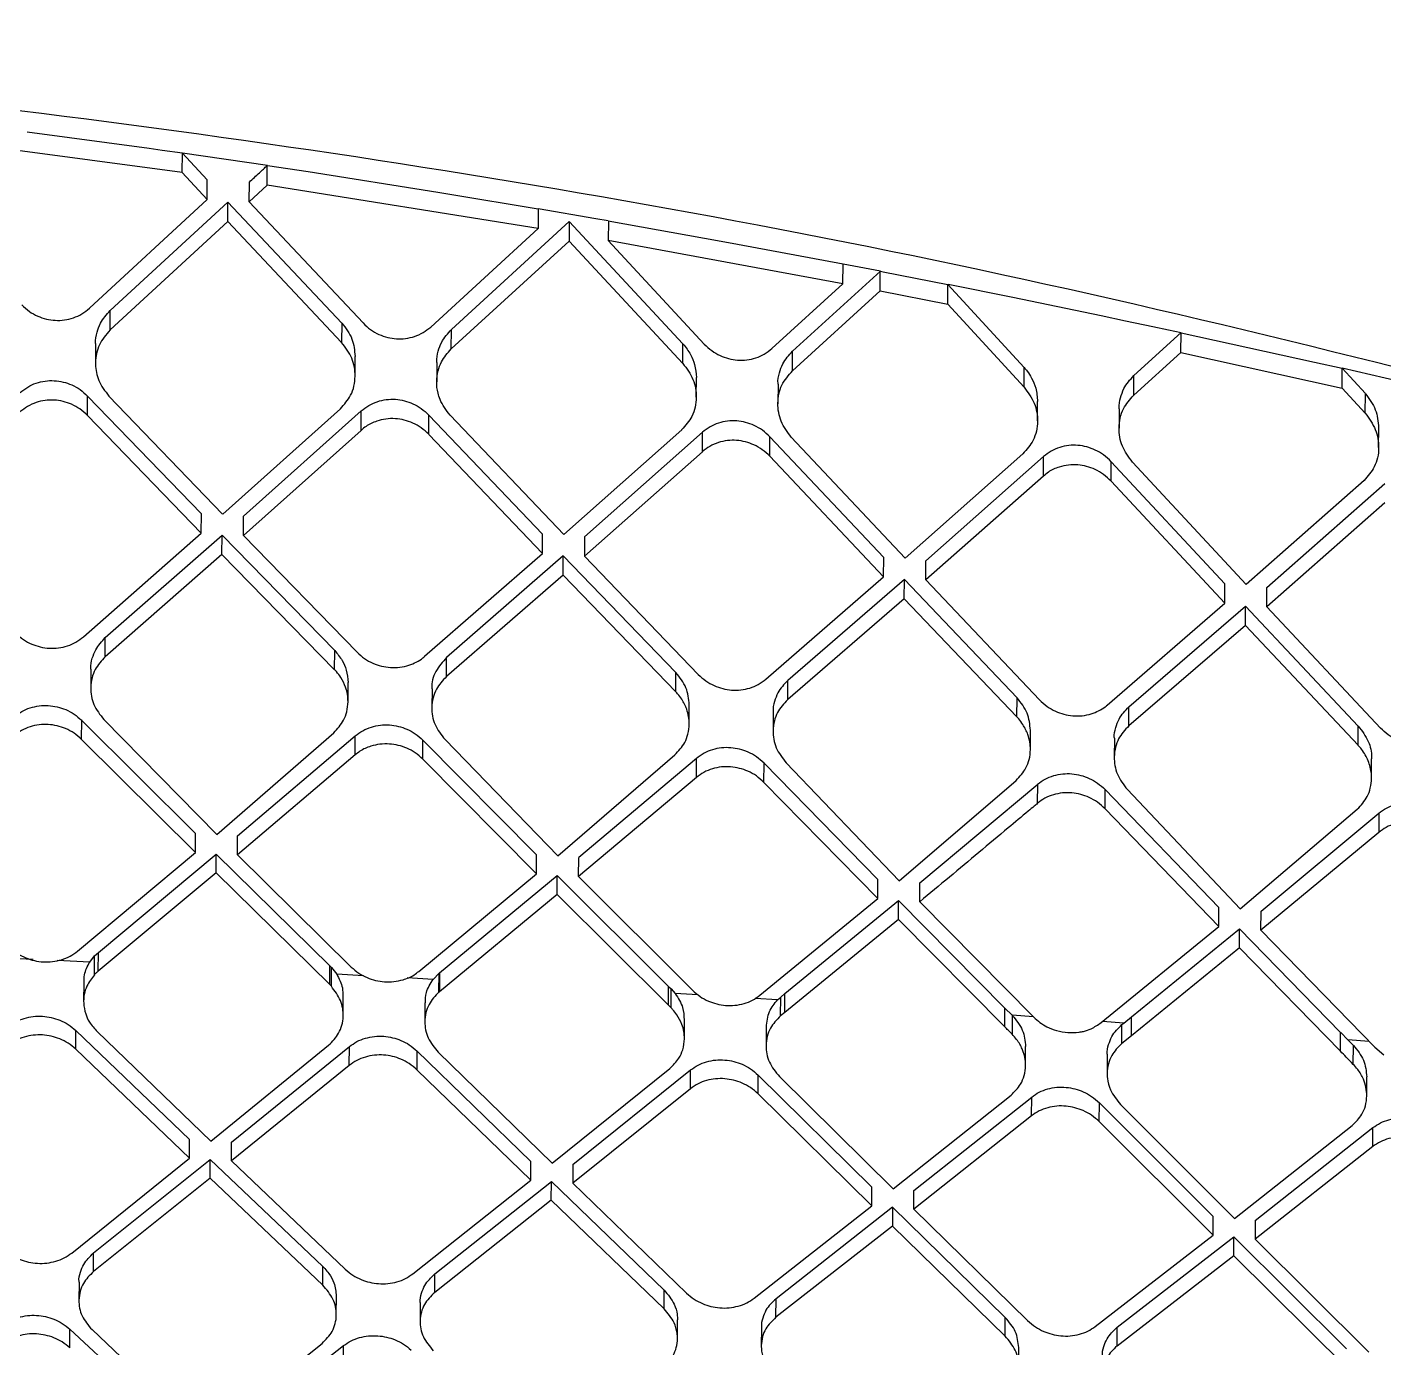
# Model space of a CAD drawing. Extents: x 943 to 1030, y 781 to 934.
# Drawn here: x 1010.622 to 1012.041, y 879.459 to 880.84 of the extents above; entities that cross this region are included whole.
import ezdxf

# ---------------------------------------------------------------- set-up
doc = ezdxf.new("R2010")
doc.units = 0
doc.header["$MEASUREMENT"] = 0
doc.layers.add('1', color=4, linetype='Continuous')

# ---------------------------------------------------------------- blocks, each defined once
blk = doc.blocks.new('AIRA')
at = {"layer": '1', "color": 3, "linetype": 'Continuous', "lineweight": 25}
for p, q in [((67.6067, 77.5216), (67.3676, 77.5535)), ((67.4445, 77.5644), (67.5721, 77.5471)), ((67.5721, 77.5471), (67.5857, 77.5452)), ((67.5857, 77.5452), (67.6068, 77.5422)), ((67.6066, 77.5423), (67.6329, 77.5141)), ((67.6067, 77.5216), (67.6068, 77.5421)), ((67.6068, 77.5424), (67.6957, 77.5294)), ((67.6955, 77.5086), (67.6956, 77.5291)), ((67.6958, 77.5292), (67.7382, 77.5227)), ((67.6328, 77.4935), (67.6067, 77.5216)), ((67.6328, 77.4935), (67.6329, 77.5141)), ((67.6768, 77.4912), (67.6769, 77.5117)), ((67.7382, 77.5227), (67.8741, 77.5013)), ((67.6955, 77.5086), (67.6768, 77.4912)), ((67.9788, 77.4632), (67.6955, 77.5086)), ((67.8741, 77.5013), (67.8867, 77.4992)), ((67.8867, 77.4992), (67.979, 77.4838)), ((67.5096, 77.3798), (67.6328, 77.4935)), ((67.5313, 77.3774), (67.6545, 77.4909)), ((67.6545, 77.4909), (67.7735, 77.3643)), ((67.6545, 77.4704), (67.6545, 77.4909)), ((67.6768, 77.4912), (67.7958, 77.3644)), ((67.9789, 77.4838), (67.9788, 77.4632)), ((67.9791, 77.4841), (68.0391, 77.4737)), ((67.6545, 77.4704), (67.5312, 77.3571)), ((67.7734, 77.344), (67.6544, 77.4704)), ((67.8882, 77.3577), (68.0114, 77.4705)), ((68.0114, 77.4705), (68.0113, 77.45)), ((68.0114, 77.4705), (68.1304, 77.3425)), ((68.0391, 77.4737), (68.0522, 77.4714)), ((68.0523, 77.4712), (68.1702, 77.45)), ((68.0524, 77.471), (68.0523, 77.4505)), ((67.8665, 77.3602), (67.9788, 77.4632)), ((67.8881, 77.3373), (68.0113, 77.45)), ((68.0113, 77.45), (68.1303, 77.3221)), ((68.2977, 77.4055), (68.0523, 77.4505)), ((68.0523, 77.4505), (68.1527, 77.3424)), ((68.1702, 77.45), (68.1874, 77.4469)), ((68.1874, 77.4469), (68.2979, 77.4261)), ((68.2977, 77.4055), (68.2978, 77.426)), ((68.298, 77.4263), (68.3371, 77.4188)), ((68.2451, 77.3349), (68.3371, 77.4187)), ((68.3367, 77.3979), (68.3368, 77.4185)), ((68.3371, 77.4185), (68.3397, 77.418)), ((68.3397, 77.418), (68.4075, 77.4047)), ((68.2234, 77.3377), (68.2977, 77.4055)), ((68.245, 77.3145), (68.3367, 77.3979)), ((68.3367, 77.3979), (68.4074, 77.384)), ((68.4074, 77.4047), (68.4872, 77.3179)), ((68.4074, 77.384), (68.4075, 77.4046)), ((68.4076, 77.4049), (68.4755, 77.3913)), ((68.4074, 77.384), (68.4871, 77.2974)), ((68.4755, 77.3913), (68.5677, 77.3722)), ((67.5312, 77.3571), (67.5313, 77.3774)), ((68.5677, 77.3722), (68.5934, 77.3668)), ((68.5934, 77.3668), (68.6219, 77.3608)), ((67.7735, 77.3644), (67.7734, 77.344)), ((67.8881, 77.3373), (67.8882, 77.3577)), ((68.6019, 77.3094), (68.6515, 77.3544)), ((68.6219, 77.3608), (68.6381, 77.3573)), ((68.6381, 77.3573), (68.6515, 77.3545)), ((68.6512, 77.3336), (68.6513, 77.3542)), ((68.6515, 77.3542), (68.7909, 77.3236)), ((67.516, 77.3429), (67.5159, 77.3226)), ((68.1303, 77.3221), (68.1304, 77.3425)), ((67.7874, 77.3091), (67.7875, 77.3294)), ((68.245, 77.3145), (68.2451, 77.3349)), ((68.6018, 77.2889), (68.6512, 77.3336)), ((68.6512, 77.3336), (68.8199, 77.2964)), ((67.8729, 77.3232), (67.8728, 77.3028)), ((68.4871, 77.2974), (68.4872, 77.3179)), ((68.7909, 77.3236), (68.8198, 77.3171)), ((68.8198, 77.3173), (68.8441, 77.2906)), ((68.8199, 77.3174), (68.9262, 77.293)), ((68.8199, 77.2964), (68.82, 77.317)), ((68.1443, 77.287), (68.1444, 77.3074)), ((68.2298, 77.3004), (68.2297, 77.28)), ((68.6018, 77.2889), (68.6019, 77.3094)), ((68.8199, 77.2964), (68.844, 77.27)), ((67.5076, 77.2678), (67.5077, 77.288)), ((67.5077, 77.288), (67.6267, 77.1648)), ((67.53, 77.288), (67.6489, 77.1646)), ((68.5012, 77.262), (68.5013, 77.2824)), ((68.844, 77.27), (68.8441, 77.2905)), ((67.6266, 77.1447), (67.5076, 77.2678)), ((67.649, 77.1646), (67.7722, 77.2748)), ((67.7939, 77.2724), (67.6707, 77.1624)), ((67.7938, 77.2521), (67.7939, 77.2724)), ((67.8645, 77.248), (67.8646, 77.2682)), ((67.8646, 77.2682), (67.9835, 77.1436)), ((68.0058, 77.1431), (67.8868, 77.268)), ((68.5866, 77.2748), (68.5865, 77.2543)), ((68.858, 77.2342), (68.8581, 77.2548)), ((67.6706, 77.1423), (67.7938, 77.2521)), ((67.9834, 77.1234), (67.8645, 77.2479)), ((68.1291, 77.2527), (68.0058, 77.1431)), ((68.1507, 77.2501), (68.0275, 77.1408)), ((68.1507, 77.2298), (68.1507, 77.25)), ((68.2213, 77.225), (68.2214, 77.2453)), ((68.3404, 77.1191), (68.2214, 77.2453)), ((68.3627, 77.1185), (68.2437, 77.245)), ((68.1507, 77.2298), (68.0274, 77.1206)), ((68.3403, 77.0989), (68.2213, 77.225)), ((68.4859, 77.2276), (68.3627, 77.1185)), ((68.5076, 77.2248), (68.3844, 77.1159)), ((68.5075, 77.2044), (68.5076, 77.2247)), ((68.5782, 77.199), (68.5783, 77.2194)), ((68.6972, 77.0916), (68.5783, 77.2194)), ((68.7195, 77.0909), (68.6006, 77.2189)), ((68.5075, 77.2044), (68.3843, 77.0957)), ((68.6971, 77.0713), (68.5782, 77.199)), ((68.8428, 77.1997), (68.7195, 77.0909)), ((68.7412, 77.088), (68.8644, 77.1966)), ((68.8644, 77.1762), (68.7411, 77.0677)), ((67.6266, 77.1447), (67.6267, 77.1649)), ((67.6706, 77.1423), (67.6706, 77.1624)), ((67.5034, 77.0363), (67.6266, 77.1447)), ((67.5262, 77.0355), (67.6483, 77.1426)), ((67.6482, 77.1225), (67.6483, 77.1426)), ((67.6483, 77.1426), (67.7661, 77.0219)), ((67.7895, 77.0202), (67.6706, 77.1423)), ((67.9834, 77.1234), (67.9835, 77.1436)), ((68.0275, 77.1408), (68.0274, 77.1206)), ((67.6482, 77.1225), (67.5261, 77.0155)), ((67.766, 77.0019), (67.6482, 77.1225)), ((67.8602, 77.0159), (67.9834, 77.1234)), ((68.0051, 77.1211), (67.8831, 77.0148)), ((68.123, 76.9989), (68.0051, 77.1211)), ((68.0051, 77.1009), (68.0051, 77.121)), ((68.0274, 77.1206), (68.1464, 76.997)), ((68.3403, 77.0989), (68.3404, 77.1191)), ((68.3843, 77.0957), (68.3844, 77.1159)), ((68.0051, 77.1009), (67.883, 76.9948)), ((68.1229, 76.9789), (68.0051, 77.1009)), ((68.2171, 76.992), (68.3403, 77.0989)), ((68.362, 77.0963), (68.24, 76.9906)), ((68.3619, 77.0761), (68.362, 77.0963)), ((68.4798, 76.9726), (68.362, 77.0963)), ((68.3843, 77.0957), (68.5033, 76.9704)), ((68.6971, 77.0713), (68.6972, 77.0916)), ((68.7411, 77.0677), (68.7412, 77.088)), ((68.3619, 77.0761), (68.2399, 76.9706)), ((68.4797, 76.9525), (68.3619, 77.0761)), ((68.5739, 76.9648), (68.6972, 77.0713)), ((68.5968, 76.9632), (68.7189, 77.0685)), ((68.7188, 77.0685), (68.8367, 76.943)), ((68.7188, 77.0482), (68.7189, 77.0684)), ((68.7411, 77.0677), (68.8601, 76.9407)), ((68.7188, 77.0482), (68.5967, 76.9431)), ((68.8366, 76.9229), (68.7188, 77.0482)), ((67.5261, 77.0155), (67.5262, 77.0355)), ((67.766, 77.0019), (67.7661, 77.0219)), ((67.883, 76.9948), (67.8831, 77.0148)), ((67.511, 77.0025), (67.5109, 76.9825)), ((68.1229, 76.9789), (68.123, 76.9989)), ((67.7801, 76.9685), (67.7802, 76.9885)), ((68.2399, 76.9706), (68.24, 76.9906)), ((67.8679, 76.9818), (67.8678, 76.9619)), ((68.4797, 76.9525), (68.4798, 76.9726)), ((68.1369, 76.9452), (68.137, 76.9652)), ((68.2247, 76.9577), (68.2246, 76.9377)), ((68.5967, 76.9431), (68.5968, 76.9632)), ((67.5014, 76.949), (67.6205, 76.8306)), ((67.5014, 76.9291), (67.5015, 76.949)), ((67.5246, 76.9497), (67.6427, 76.8297)), ((68.8366, 76.9229), (68.8367, 76.943)), ((67.6204, 76.8108), (67.5014, 76.9291)), ((67.6427, 76.8297), (67.7651, 76.936)), ((67.6644, 76.8281), (67.7876, 76.9327)), ((67.7876, 76.9128), (67.7876, 76.9326)), ((67.8582, 76.9084), (67.8583, 76.9283)), ((67.8583, 76.9283), (67.9773, 76.8084)), ((67.8815, 76.9288), (67.9996, 76.8073)), ((68.4938, 76.9185), (68.4939, 76.9386)), ((68.5816, 76.9303), (68.5815, 76.9102)), ((67.7876, 76.9128), (67.6644, 76.8083)), ((67.9996, 76.8073), (68.122, 76.9128)), ((67.9772, 76.7886), (67.8582, 76.9084)), ((68.1445, 76.9091), (68.0213, 76.8054)), ((68.1444, 76.8892), (68.1445, 76.9091)), ((68.2151, 76.8841), (68.2152, 76.9041)), ((68.3342, 76.7826), (68.2152, 76.9041)), ((68.2383, 76.9044), (68.3565, 76.7813)), ((68.8506, 76.8886), (68.8507, 76.9087)), ((68.1444, 76.8892), (68.0212, 76.7856)), ((68.3565, 76.7813), (68.4789, 76.8861)), ((68.3341, 76.7628), (68.2151, 76.8841)), ((68.3782, 76.7792), (68.5014, 76.8822)), ((68.5013, 76.8622), (68.5014, 76.8822)), ((68.5719, 76.8564), (68.572, 76.8764)), ((68.572, 76.8765), (68.691, 76.7533)), ((68.5952, 76.8766), (68.7133, 76.7518)), ((68.6909, 76.7334), (68.5719, 76.8564)), ((68.7133, 76.7518), (68.8357, 76.856)), ((68.735, 76.7494), (68.8582, 76.8519)), ((68.8582, 76.8519), (68.8581, 76.8318)), ((67.6204, 76.8108), (67.6205, 76.8306)), ((67.6644, 76.8083), (67.6644, 76.8281)), ((68.8581, 76.8318), (68.7349, 76.7295)), ((67.4972, 76.7077), (67.6204, 76.8108)), ((67.5189, 76.7063), (67.6421, 76.8092)), ((67.642, 76.7895), (67.6421, 76.8092)), ((67.6421, 76.8092), (67.7611, 76.6922)), ((67.6644, 76.8083), (67.7834, 76.691)), ((67.9772, 76.7886), (67.9773, 76.8084)), ((68.0212, 76.7856), (68.0213, 76.8054)), ((67.642, 76.7895), (67.5188, 76.6867)), ((67.761, 76.6726), (67.642, 76.7895)), ((67.8541, 76.6865), (67.9772, 76.7886)), ((67.8758, 76.6849), (67.9989, 76.7868)), ((67.9989, 76.7868), (68.1154, 76.6707)), ((67.9989, 76.767), (67.9989, 76.7867)), ((68.0212, 76.7856), (68.1402, 76.6667)), ((68.3341, 76.7628), (68.3342, 76.7826)), ((68.3781, 76.7593), (68.3782, 76.7792)), ((67.9989, 76.767), (67.8757, 76.6652)), ((68.1153, 76.6511), (67.9988, 76.767)), ((68.2109, 76.6615), (68.3341, 76.7628)), ((68.237, 76.6632), (68.3558, 76.7607)), ((68.3557, 76.7408), (68.3558, 76.7607)), ((68.3558, 76.7607), (68.4672, 76.6481)), ((68.3781, 76.7593), (68.4971, 76.6388)), ((68.6909, 76.7334), (68.691, 76.7533)), ((68.7349, 76.7295), (68.735, 76.7494)), ((68.3557, 76.7408), (68.2369, 76.6435)), ((68.4671, 76.6284), (68.3557, 76.7408)), ((68.5677, 76.6329), (68.6909, 76.7334)), ((68.5995, 76.6389), (68.7126, 76.731)), ((68.7125, 76.7111), (68.7126, 76.731)), ((68.7126, 76.731), (68.8182, 76.6227)), ((68.7349, 76.7295), (68.8539, 76.6073)), ((67.4506, 76.6989), (67.4132, 76.7006)), ((67.5099, 76.6962), (67.515, 76.7027)), ((67.5149, 76.6831), (67.515, 76.7027)), ((67.515, 76.7027), (67.5189, 76.7063)), ((67.5188, 76.6867), (67.5189, 76.7064)), ((68.7125, 76.7111), (68.5994, 76.6191)), ((68.8182, 76.6029), (68.7125, 76.7111)), ((67.5099, 76.6962), (67.4759, 76.6978)), ((67.761, 76.6726), (67.7611, 76.6922)), ((67.7611, 76.6922), (67.7627, 76.6906)), ((67.7626, 76.6709), (67.7627, 76.6905)), ((67.7627, 76.6905), (67.7682, 76.6835)), ((67.5036, 76.6748), (67.5035, 76.6552)), ((67.7626, 76.6709), (67.761, 76.6726)), ((67.7961, 76.682), (67.7682, 76.6835)), ((67.8691, 76.6781), (67.8418, 76.6796)), ((67.8691, 76.6781), (67.8753, 76.6845)), ((67.8752, 76.6649), (67.8753, 76.6845)), ((67.8758, 76.6849), (67.8757, 76.6652)), ((67.775, 76.6405), (67.7751, 76.6602)), ((67.8752, 76.6649), (67.8757, 76.6652)), ((68.1153, 76.6511), (68.1154, 76.6707)), ((68.1154, 76.6708), (68.118, 76.6682)), ((68.1179, 76.6485), (68.1179, 76.6682)), ((68.118, 76.6682), (68.1222, 76.6635)), ((68.146, 76.662), (68.1223, 76.6635)), ((68.2294, 76.6569), (68.206, 76.6583)), ((68.2294, 76.6569), (68.2326, 76.6597)), ((68.2325, 76.64), (68.2326, 76.6597)), ((68.2326, 76.6597), (68.237, 76.6632)), ((68.2369, 76.6436), (68.237, 76.6632)), ((67.8605, 76.6535), (67.8604, 76.6339)), ((68.1179, 76.6485), (68.1153, 76.6511)), ((68.2369, 76.6436), (68.2325, 76.64)), ((68.4671, 76.6284), (68.4672, 76.6481)), ((68.4672, 76.6481), (68.4746, 76.6407)), ((68.1319, 76.6163), (68.132, 76.6359)), ((68.4748, 76.6405), (68.4747, 76.6208)), ((68.4968, 76.6391), (68.4749, 76.6406)), ((68.5915, 76.6324), (68.5691, 76.634)), ((68.5894, 76.6308), (68.5914, 76.6324)), ((68.5894, 76.6111), (68.5894, 76.6308)), ((68.5915, 76.6324), (68.5995, 76.6389)), ((68.5994, 76.6191), (68.5995, 76.6389)), ((67.4952, 76.6051), (67.4953, 76.6246)), ((67.4953, 76.6246), (67.6143, 76.5106)), ((67.5176, 76.6235), (67.6366, 76.5091)), ((68.2174, 76.6283), (68.2173, 76.6087)), ((68.5994, 76.6191), (68.5894, 76.6111)), ((68.8182, 76.6029), (68.8182, 76.6227)), ((68.8183, 76.6227), (68.8258, 76.615)), ((68.8259, 76.615), (68.8316, 76.6091)), ((68.8481, 76.6132), (68.8259, 76.6149)), ((67.6142, 76.4911), (67.4952, 76.6051)), ((67.6366, 76.5091), (67.7598, 76.6092)), ((67.6583, 76.508), (67.7815, 76.6078)), ((67.7814, 76.5882), (67.7815, 76.6078)), ((67.8522, 76.6033), (67.8521, 76.5837)), ((67.8522, 76.6033), (67.9712, 76.4877)), ((67.8744, 76.6019), (67.9935, 76.486)), ((68.4887, 76.5882), (68.4888, 76.6079)), ((68.8315, 76.5893), (68.8316, 76.6091)), ((68.8539, 76.6073), (68.8635, 76.5994)), ((67.7814, 76.5882), (67.6582, 76.4885)), ((68.5742, 76.5995), (68.5741, 76.5798)), ((67.9711, 76.4682), (67.8521, 76.5837)), ((67.9935, 76.486), (68.1166, 76.585)), ((68.0152, 76.4846), (68.1383, 76.5834)), ((68.1383, 76.5638), (68.1383, 76.5834)), ((68.2089, 76.5585), (68.209, 76.5781)), ((68.209, 76.5781), (68.328, 76.461)), ((68.2313, 76.5765), (68.3503, 76.459)), ((68.8456, 76.5564), (68.8457, 76.5762)), ((68.1383, 76.5638), (68.0151, 76.4651)), ((68.3279, 76.4414), (68.2089, 76.5585)), ((68.3503, 76.459), (68.4735, 76.5571)), ((68.372, 76.4574), (68.4952, 76.5551)), ((68.4951, 76.5355), (68.4952, 76.5551)), ((68.5658, 76.5294), (68.5659, 76.5491)), ((68.5659, 76.5491), (68.6849, 76.4303)), ((68.5881, 76.5473), (68.7071, 76.4281)), ((68.4951, 76.5355), (68.3719, 76.4378)), ((68.6848, 76.4107), (68.5658, 76.5294)), ((68.7071, 76.4281), (68.8303, 76.5253)), ((68.7288, 76.4262), (68.852, 76.5231)), ((68.8519, 76.5033), (68.852, 76.5231)), ((67.6142, 76.4911), (67.6143, 76.5106)), ((67.6582, 76.4885), (67.6583, 76.508)), ((68.8519, 76.5033), (68.7288, 76.4066)), ((67.4911, 76.392), (67.6142, 76.4911)), ((67.5139, 76.3921), (67.6359, 76.4899)), ((67.6358, 76.4704), (67.6359, 76.4899)), ((67.6359, 76.4899), (67.7538, 76.3778)), ((67.6582, 76.4885), (67.7772, 76.375)), ((67.9711, 76.4682), (67.9712, 76.4877)), ((68.0152, 76.4846), (68.0151, 76.4651)), ((67.6358, 76.4704), (67.5139, 76.3727)), ((67.7537, 76.3584), (67.6358, 76.4704)), ((67.8479, 76.3704), (67.9711, 76.4682)), ((67.8708, 76.3702), (67.9928, 76.4668)), ((67.9927, 76.4473), (67.9928, 76.4668)), ((67.9928, 76.4668), (68.1107, 76.3532)), ((68.0151, 76.4651), (68.1341, 76.3501)), ((68.3279, 76.4414), (68.328, 76.461)), ((67.9927, 76.4473), (67.8707, 76.3507)), ((68.1106, 76.3338), (67.9927, 76.4473)), ((68.3719, 76.4378), (68.372, 76.4574)), ((68.2048, 76.3447), (68.3279, 76.4414)), ((68.3497, 76.4398), (68.2277, 76.3443)), ((68.4675, 76.3246), (68.3496, 76.4398)), ((68.3496, 76.4397), (68.3496, 76.4202)), ((68.3719, 76.4378), (68.4909, 76.3213)), ((68.6848, 76.4107), (68.6849, 76.4303)), ((68.3496, 76.4202), (68.2276, 76.3248)), ((68.4674, 76.3051), (68.3496, 76.4202)), ((68.7288, 76.4262), (68.7288, 76.4066)), ((68.5616, 76.3151), (68.6848, 76.4107)), ((68.5845, 76.3144), (68.7065, 76.4088)), ((68.7064, 76.3892), (68.7065, 76.4087)), ((68.7065, 76.4088), (68.8243, 76.292)), ((68.7288, 76.4066), (68.8478, 76.2884)), ((67.5139, 76.3727), (67.5139, 76.3921)), ((68.7064, 76.3892), (68.5844, 76.2948)), ((68.8243, 76.2724), (68.7064, 76.3892)), ((67.7537, 76.3584), (67.7538, 76.3778)), ((67.4987, 76.3617), (67.4986, 76.3423)), ((67.8707, 76.3508), (67.8708, 76.3702)), ((67.7678, 76.3274), (67.7679, 76.3468)), ((68.1106, 76.3338), (68.1107, 76.3532)), ((67.8556, 76.34), (67.8555, 76.3205)), ((68.2276, 76.3248), (68.2277, 76.3443)), ((68.1246, 76.3026), (68.1247, 76.322)), ((68.4674, 76.3051), (68.4675, 76.3246)), ((67.4891, 76.2929), (67.4892, 76.3123)), ((67.4892, 76.3123), (67.6082, 76.2018)), ((67.5123, 76.3119), (67.6305, 76.1999)), ((68.2124, 76.3142), (68.2123, 76.2947)), ((68.5844, 76.2949), (68.5845, 76.3144)), ((67.6305, 76.1999), (67.7529, 76.2975)), ((67.6522, 76.1992), (67.7754, 76.2952)), ((67.7753, 76.2758), (67.7754, 76.2952)), ((68.4815, 76.2737), (68.4816, 76.2932))]:
    blk.add_line(p, q, dxfattribs=at)
for points, knots in [([(63.2283, 77.3166), (63.4746, 77.3733), (63.9672, 77.4865), (64.7177, 77.5975), (65.4732, 77.6638), (66.2315, 77.6787), (66.9891, 77.6412), (67.7423, 77.5527), (68.4891, 77.4199), (68.9782, 77.2927), (69.2227, 77.2292)], [0, 0, 0, 0, 0.125001, 0.250001, 0.375003, 0.499997, 0.624991, 0.749994, 0.874996, 1, 1, 1, 1]), ([(67.6769, 77.5117), (67.6804, 77.515), (67.6866, 77.5208), (67.6929, 77.5266), (67.6956, 77.5291)], [0, 0, 0, 0, 0.56, 1, 1, 1, 1]), ([(67.4389, 77.3833), (67.4414, 77.3809), (67.4463, 77.3763), (67.4552, 77.3714), (67.4644, 77.3683), (67.4739, 77.3669), (67.4835, 77.3673), (67.493, 77.3696), (67.502, 77.3736), (67.5071, 77.3777), (67.5096, 77.3798)], [0, 0, 0, 0, 0.134399, 0.262276, 0.384172, 0.500713, 0.62123, 0.744098, 0.87011, 1, 1, 1, 1]), ([(67.5161, 77.3429), (67.5161, 77.3431), (67.5156, 77.347), (67.5173, 77.3543), (67.5214, 77.3663), (67.5275, 77.3732), (67.5313, 77.3774)], [0, 0, 0, 0, 0.012864, 0.310898, 0.574882, 1, 1, 1, 1]), ([(67.5312, 77.3571), (67.527, 77.3521), (67.5185, 77.3422), (67.5149, 77.3238), (67.5169, 77.3111), (67.5213, 77.2991), (67.5259, 77.2933), (67.53, 77.288)], [0, 0, 0, 0, 0.24774, 0.499051, 0.720726, 0.750853, 1, 1, 1, 1]), ([(67.7735, 77.3643), (67.7777, 77.359), (67.7858, 77.3484), (67.7869, 77.3357), (67.7874, 77.3294)], [0, 0, 0, 0, 0.509913, 1, 1, 1, 1]), ([(67.7958, 77.3644), (67.7983, 77.362), (67.8032, 77.3573), (67.8121, 77.3523), (67.8213, 77.3491), (67.8308, 77.3476), (67.8404, 77.3479), (67.8499, 77.3502), (67.8589, 77.3541), (67.8639, 77.3582), (67.8665, 77.3602)], [0, 0, 0, 0, 0.135074, 0.263251, 0.38506, 0.50112, 0.622013, 0.744916, 0.870654, 1, 1, 1, 1]), ([(67.873, 77.3232), (67.873, 77.3233), (67.8725, 77.3273), (67.8742, 77.3345), (67.8782, 77.3465), (67.8844, 77.3534), (67.8882, 77.3577)], [0, 0, 0, 0, 0.01346, 0.3093, 0.572437, 1, 1, 1, 1]), ([(67.7722, 77.2748), (67.7761, 77.2793), (67.7848, 77.2891), (67.7886, 77.3082), (67.7855, 77.328), (67.7774, 77.3387), (67.7734, 77.344)], [0, 0, 0, 0, 0.228243, 0.498829, 0.75032, 1, 1, 1, 1]), ([(68.1304, 77.3425), (68.1333, 77.3389), (68.1385, 77.3322), (68.1434, 77.3201), (68.144, 77.3119), (68.1444, 77.3074)], [0, 0, 0, 0, 0.348669, 0.640535, 1, 1, 1, 1]), ([(68.1527, 77.3424), (68.1552, 77.34), (68.1601, 77.3353), (68.1716, 77.3287), (68.1844, 77.3252), (68.1972, 77.3255), (68.2068, 77.3277), (68.2158, 77.3316), (68.2208, 77.3357), (68.2234, 77.3377)], [0, 0, 0, 0, 0.135896, 0.264503, 0.500847, 0.622163, 0.745226, 0.870902, 1, 1, 1, 1]), ([(67.8868, 77.268), (67.8828, 77.2733), (67.8773, 77.2805), (67.8735, 77.2928), (67.8723, 77.3029), (67.8738, 77.314), (67.8781, 77.326), (67.8843, 77.333), (67.8881, 77.3373)], [0, 0, 0, 0, 0.249709, 0.338248, 0.500844, 0.648085, 0.780407, 1, 1, 1, 1]), ([(68.2299, 77.3004), (68.2299, 77.3007), (68.2291, 77.3046), (68.2311, 77.3119), (68.2351, 77.3239), (68.2412, 77.3307), (68.2451, 77.3349)], [0, 0, 0, 0, 0.021179, 0.31332, 0.573918, 1, 1, 1, 1]), ([(68.1303, 77.3221), (68.1343, 77.3167), (68.1423, 77.306), (68.1455, 77.2861), (68.1417, 77.267), (68.133, 77.2572), (68.129, 77.2527)], [0, 0, 0, 0, 0.250814, 0.501482, 0.771245, 1, 1, 1, 1]), ([(68.2437, 77.245), (68.2397, 77.2503), (68.2317, 77.2611), (68.2286, 77.2806), (68.2322, 77.2998), (68.2408, 77.3097), (68.245, 77.3145)], [0, 0, 0, 0, 0.25054, 0.501397, 0.758395, 1, 1, 1, 1]), ([(68.4872, 77.3179), (68.4883, 77.3166), (68.4913, 77.3131), (68.4957, 77.306), (68.5003, 77.2955), (68.5009, 77.2871), (68.5012, 77.2824)], [0, 0, 0, 0, 0.126115, 0.336527, 0.631085, 1, 1, 1, 1]), ([(67.437, 77.2916), (67.4396, 77.2936), (67.4446, 77.2977), (67.4537, 77.3017), (67.4631, 77.304), (67.4759, 77.3045), (67.4887, 77.3013), (67.5002, 77.2949), (67.5052, 77.2904), (67.5077, 77.288)], [0, 0, 0, 0, 0.130831, 0.257309, 0.380119, 0.500065, 0.736784, 0.864968, 1, 1, 1, 1]), ([(68.4871, 77.2974), (68.4912, 77.2919), (68.4992, 77.2811), (68.5024, 77.2611), (68.4985, 77.2419), (68.4899, 77.2321), (68.4859, 77.2276)], [0, 0, 0, 0, 0.251112, 0.501807, 0.77085, 1, 1, 1, 1]), ([(68.5867, 77.2748), (68.5867, 77.2749), (68.5862, 77.2788), (68.5879, 77.286), (68.5918, 77.2981), (68.598, 77.3051), (68.6019, 77.3094)], [0, 0, 0, 0, 0.010629, 0.304184, 0.566996, 1, 1, 1, 1]), ([(67.5076, 77.2678), (67.5051, 77.2701), (67.5001, 77.2747), (67.4886, 77.281), (67.4758, 77.2842), (67.463, 77.2837), (67.4536, 77.2814), (67.4445, 77.2774), (67.4395, 77.2734), (67.4369, 77.2714)], [0, 0, 0, 0, 0.1353, 0.263641, 0.500328, 0.620204, 0.743015, 0.869388, 1, 1, 1, 1]), ([(67.7939, 77.2724), (67.7964, 77.2744), (67.8015, 77.2784), (67.8105, 77.2824), (67.82, 77.2846), (67.8328, 77.285), (67.8456, 77.2817), (67.8571, 77.2752), (67.862, 77.2706), (67.8646, 77.2682)], [0, 0, 0, 0, 0.130044, 0.256075, 0.378808, 0.499194, 0.735423, 0.864058, 1, 1, 1, 1]), ([(68.6006, 77.2189), (68.5965, 77.2244), (68.5885, 77.2352), (68.5854, 77.2552), (68.5892, 77.2745), (68.5979, 77.2844), (68.6018, 77.2889)], [0, 0, 0, 0, 0.251064, 0.501723, 0.772405, 1, 1, 1, 1]), ([(68.8441, 77.2905), (68.8481, 77.2851), (68.8563, 77.2742), (68.8575, 77.2613), (68.858, 77.2548)], [0, 0, 0, 0, 0.497547, 1, 1, 1, 1]), ([(68.844, 77.27), (68.848, 77.2645), (68.856, 77.2535), (68.8592, 77.2334), (68.8554, 77.2141), (68.8467, 77.2043), (68.8428, 77.1997)], [0, 0, 0, 0, 0.251436, 0.502156, 0.770307, 1, 1, 1, 1]), ([(67.8645, 77.248), (67.8619, 77.2503), (67.857, 77.255), (67.8455, 77.2614), (67.8326, 77.2647), (67.8196, 77.2643), (67.8091, 77.2617), (67.8002, 77.2578), (67.7954, 77.2536), (67.7938, 77.2521)], [0, 0, 0, 0, 0.13594, 0.264607, 0.500972, 0.624956, 0.749834, 0.912945, 1, 1, 1, 1]), ([(68.2214, 77.2453), (68.2189, 77.2477), (68.2139, 77.2524), (68.2025, 77.2589), (68.1897, 77.2624), (68.1769, 77.2621), (68.1674, 77.2599), (68.1583, 77.2561), (68.1533, 77.2521), (68.1507, 77.2501)], [0, 0, 0, 0, 0.136515, 0.265326, 0.50067, 0.621531, 0.744478, 0.870386, 1, 1, 1, 1]), ([(68.2213, 77.225), (68.2188, 77.2274), (68.2138, 77.2321), (68.2024, 77.2386), (68.1896, 77.242), (68.1768, 77.2417), (68.1673, 77.2396), (68.1582, 77.2357), (68.1532, 77.2318), (68.1506, 77.2298)], [0, 0, 0, 0, 0.136582, 0.265486, 0.501095, 0.621611, 0.744519, 0.8704, 1, 1, 1, 1]), ([(68.5783, 77.2194), (68.5757, 77.2219), (68.5708, 77.2266), (68.5593, 77.2332), (68.5466, 77.2368), (68.5338, 77.2366), (68.5242, 77.2346), (68.5152, 77.2307), (68.5101, 77.2268), (68.5076, 77.2248)], [0, 0, 0, 0, 0.137125, 0.266204, 0.501063, 0.622195, 0.745144, 0.870816, 1, 1, 1, 1]), ([(68.5782, 77.199), (68.5756, 77.2015), (68.5707, 77.2062), (68.5592, 77.2129), (68.5463, 77.2164), (68.5334, 77.2162), (68.5228, 77.2138), (68.5139, 77.21), (68.5091, 77.2058), (68.5075, 77.2044)], [0, 0, 0, 0, 0.137174, 0.266375, 0.501701, 0.625829, 0.750393, 0.91406, 1, 1, 1, 1]), ([(67.4327, 77.0399), (67.4352, 77.0377), (67.4401, 77.0332), (67.4516, 77.0271), (67.4645, 77.024), (67.4773, 77.0244), (67.4868, 77.0266), (67.4958, 77.0305), (67.5008, 77.0343), (67.5034, 77.0363)], [0, 0, 0, 0, 0.13418, 0.262129, 0.499858, 0.621345, 0.744794, 0.87082, 1, 1, 1, 1]), ([(67.5111, 77.0025), (67.511, 77.0027), (67.5106, 77.0066), (67.5123, 77.0135), (67.5164, 77.0249), (67.5225, 77.0314), (67.5262, 77.0355)], [0, 0, 0, 0, 0.021996, 0.313343, 0.573597, 1, 1, 1, 1]), ([(67.5261, 77.0155), (67.5222, 77.0113), (67.5161, 77.0046), (67.5119, 76.9932), (67.5102, 76.9807), (67.5128, 76.9649), (67.5207, 76.9548), (67.5246, 76.9497)], [0, 0, 0, 0, 0.227453, 0.358198, 0.500151, 0.75082, 1, 1, 1, 1]), ([(67.7661, 77.0219), (67.7689, 77.0185), (67.7742, 77.0122), (67.7791, 77.0007), (67.7798, 76.9928), (67.7801, 76.9884)], [0, 0, 0, 0, 0.342995, 0.634312, 1, 1, 1, 1]), ([(67.7895, 77.0202), (67.7921, 77.0179), (67.797, 77.0134), (67.8085, 77.0071), (67.8214, 77.0038), (67.8343, 77.0042), (67.8463, 77.0068), (67.8547, 77.0115), (67.8596, 77.0151), (67.8602, 77.0158), (67.8602, 77.0158)], [0, 0, 0, 0, 0.134989, 0.263304, 0.500403, 0.625479, 0.750316, 0.96755, 0.996269, 1, 1, 1, 1]), ([(67.8831, 77.0148), (67.8791, 77.0101), (67.8709, 77.0008), (67.8668, 76.9882), (67.8679, 76.9821), (67.868, 76.9819)], [0, 0, 0, 0, 0.490437, 0.982631, 1, 1, 1, 1]), ([(67.7651, 76.936), (67.7689, 76.9402), (67.775, 76.9467), (67.7791, 76.9582), (67.7807, 76.9699), (67.7786, 76.9824), (67.7735, 76.9928), (67.7691, 76.9986), (67.7668, 77.0013), (67.7661, 77.0019), (67.766, 77.0019)], [0, 0, 0, 0, 0.221226, 0.353117, 0.499071, 0.712076, 0.866719, 0.962729, 0.996175, 1, 1, 1, 1]), ([(68.137, 76.9652), (68.1364, 76.9713), (68.1352, 76.9836), (68.1271, 76.9938), (68.123, 76.9989)], [0, 0, 0, 0, 0.497992, 1, 1, 1, 1]), ([(67.883, 76.9948), (67.8791, 76.9905), (67.8729, 76.9839), (67.8687, 76.9724), (67.867, 76.9599), (67.8697, 76.9441), (67.8775, 76.9339), (67.8815, 76.9288)], [0, 0, 0, 0, 0.228711, 0.359055, 0.499941, 0.75058, 1, 1, 1, 1]), ([(68.1464, 76.997), (68.1489, 76.9946), (68.1539, 76.9901), (68.1654, 76.9837), (68.1782, 76.9803), (68.191, 76.9805), (68.2005, 76.9825), (68.2095, 76.9862), (68.2146, 76.9901), (68.2171, 76.992)], [0, 0, 0, 0, 0.135632, 0.26416, 0.500376, 0.622833, 0.746478, 0.871985, 1, 1, 1, 1]), ([(68.24, 76.9906), (68.2361, 76.9865), (68.2299, 76.98), (68.226, 76.9685), (68.2241, 76.9616), (68.2248, 76.9579), (68.2248, 76.9577)], [0, 0, 0, 0, 0.436286, 0.696125, 0.983549, 1, 1, 1, 1]), ([(68.122, 76.9128), (68.1258, 76.9169), (68.1319, 76.9235), (68.136, 76.9349), (68.1376, 76.9467), (68.1354, 76.9593), (68.1302, 76.9698), (68.126, 76.9755), (68.1237, 76.978), (68.1231, 76.9787), (68.1229, 76.9789), (68.1229, 76.9789)], [0, 0, 0, 0, 0.22259, 0.354061, 0.498885, 0.713947, 0.869322, 0.964721, 0.989876, 0.998872, 1, 1, 1, 1]), ([(68.2399, 76.9706), (68.2359, 76.9664), (68.2297, 76.9597), (68.2256, 76.9482), (68.2239, 76.9357), (68.2265, 76.9198), (68.2344, 76.9096), (68.2383, 76.9044)], [0, 0, 0, 0, 0.22964, 0.359658, 0.499713, 0.750338, 1, 1, 1, 1]), ([(68.4938, 76.9386), (68.4932, 76.9447), (68.492, 76.957), (68.4839, 76.9674), (68.4798, 76.9726)], [0, 0, 0, 0, 0.49818, 1, 1, 1, 1]), ([(68.5033, 76.9704), (68.5058, 76.9681), (68.5108, 76.9634), (68.5222, 76.9569), (68.5351, 76.9534), (68.548, 76.9535), (68.56, 76.9559), (68.5684, 76.9605), (68.5733, 76.9641), (68.5739, 76.9647), (68.5739, 76.9648)], [0, 0, 0, 0, 0.136398, 0.26527, 0.500907, 0.626342, 0.750791, 0.967945, 0.996392, 1, 1, 1, 1]), ([(67.4308, 76.9526), (67.4333, 76.9546), (67.4384, 76.9585), (67.4474, 76.9622), (67.4569, 76.9644), (67.4696, 76.9648), (67.4824, 76.9617), (67.4939, 76.9557), (67.4989, 76.9512), (67.5015, 76.949)], [0, 0, 0, 0, 0.1298489, 0.2560766, 0.3792125, 0.4998576, 0.7365734, 0.8648974, 1, 1, 1, 1]), ([(68.5816, 76.9303), (68.5816, 76.9305), (68.5811, 76.9342), (68.5828, 76.9411), (68.5867, 76.9526), (68.5929, 76.9591), (68.5968, 76.9632)], [0, 0, 0, 0, 0.015484, 0.302063, 0.561759, 1, 1, 1, 1]), ([(67.5014, 76.9291), (67.4988, 76.9314), (67.4939, 76.9358), (67.4823, 76.9419), (67.4695, 76.945), (67.4568, 76.9445), (67.4473, 76.9424), (67.4383, 76.9386), (67.4332, 76.9347), (67.4307, 76.9328)], [0, 0, 0, 0, 0.135138, 0.263464, 0.500065, 0.620628, 0.743834, 0.870116, 1, 1, 1, 1]), ([(67.7876, 76.9327), (67.7902, 76.9346), (67.7952, 76.9384), (67.8043, 76.9421), (67.8138, 76.9442), (67.8265, 76.9445), (67.8393, 76.9413), (67.8508, 76.9351), (67.8558, 76.9306), (67.8583, 76.9283)], [0, 0, 0, 0, 0.129205, 0.255145, 0.378377, 0.499534, 0.735468, 0.864112, 1, 1, 1, 1]), ([(68.4789, 76.8861), (68.4827, 76.8902), (68.4888, 76.8968), (68.4929, 76.9083), (68.4944, 76.9201), (68.4922, 76.9328), (68.487, 76.9434), (68.4827, 76.9492), (68.4806, 76.9516), (68.48, 76.9523), (68.4798, 76.9524), (68.4798, 76.9525), (68.4798, 76.9525)], [0, 0, 0, 0, 0.223613, 0.354739, 0.49867, 0.715827, 0.871949, 0.966732, 0.991062, 0.997453, 0.999722, 1, 1, 1, 1]), ([(68.5967, 76.9431), (68.5927, 76.9389), (68.5865, 76.9322), (68.5824, 76.9207), (68.5808, 76.9082), (68.5834, 76.8922), (68.5912, 76.8818), (68.5952, 76.8766)], [0, 0, 0, 0, 0.230364, 0.36011, 0.499494, 0.750099, 1, 1, 1, 1]), ([(68.8367, 76.943), (68.8406, 76.9378), (68.8482, 76.9279), (68.8507, 76.9154), (68.8507, 76.9093), (68.8507, 76.9087)], [0, 0, 0, 0, 0.498918, 0.951605, 1, 1, 1, 1]), ([(68.9308, 76.9345), (68.9283, 76.9326), (68.9232, 76.9288), (68.9142, 76.9252), (68.9047, 76.9233), (68.8918, 76.9233), (68.8791, 76.927), (68.8676, 76.9336), (68.8626, 76.9383), (68.8601, 76.9407)], [0, 0, 0, 0, 0.127056, 0.252097, 0.375858, 0.499094, 0.733903, 0.86298, 1, 1, 1, 1]), ([(67.8582, 76.9084), (67.8557, 76.9107), (67.8507, 76.9152), (67.8392, 76.9214), (67.8263, 76.9246), (67.8134, 76.9243), (67.8028, 76.9218), (67.794, 76.9182), (67.7892, 76.9141), (67.7876, 76.9128)], [0, 0, 0, 0, 0.135884, 0.264511, 0.500348, 0.62481, 0.749752, 0.916265, 1, 1, 1, 1]), ([(68.2152, 76.9041), (68.2126, 76.9064), (68.2076, 76.911), (68.1962, 76.9173), (68.1834, 76.9206), (68.1707, 76.9204), (68.1611, 76.9185), (68.1521, 76.9148), (68.1471, 76.9111), (68.1445, 76.9092)], [0, 0, 0, 0, 0.13658, 0.265416, 0.500187, 0.621982, 0.745466, 0.871276, 1, 1, 1, 1]), ([(68.8357, 76.856), (68.8396, 76.8602), (68.8457, 76.8668), (68.8497, 76.8784), (68.8506, 76.885), (68.8506, 76.8885), (68.8506, 76.8887), (68.8506, 76.8891), (68.8506, 76.8906), (68.8502, 76.8966), (68.8477, 76.9067), (68.8422, 76.9163), (68.838, 76.9215), (68.8367, 76.9227), (68.8366, 76.9229)], [0, 0, 0, 0, 0.224289, 0.35509, 0.498279, 0.498812, 0.499817, 0.503244, 0.515759, 0.563433, 0.748856, 0.929382, 0.992656, 1, 1, 1, 1]), ([(68.2151, 76.8841), (68.2125, 76.8865), (68.2076, 76.891), (68.196, 76.8973), (68.1833, 76.9007), (68.1705, 76.9005), (68.161, 76.8985), (68.152, 76.8949), (68.147, 76.8911), (68.1444, 76.8892)], [0, 0, 0, 0, 0.136671, 0.265619, 0.500679, 0.622103, 0.745532, 0.871302, 1, 1, 1, 1]), ([(68.5013, 76.8822), (68.5039, 76.8841), (68.5089, 76.8878), (68.518, 76.8914), (68.5275, 76.8933), (68.5402, 76.8934), (68.553, 76.8899), (68.5645, 76.8835), (68.5695, 76.8788), (68.572, 76.8765)], [0, 0, 0, 0, 0.128095, 0.25352, 0.376904, 0.498937, 0.733436, 0.862666, 1, 1, 1, 1]), ([(68.5719, 76.8564), (68.5694, 76.8588), (68.5644, 76.8634), (68.5529, 76.8699), (68.5401, 76.8734), (68.5272, 76.8733), (68.5177, 76.8714), (68.5087, 76.8678), (68.5037, 76.8641), (68.5013, 76.8622)], [0, 0, 0, 0, 0.13734, 0.266535, 0.500813, 0.625263, 0.74975, 0.874437, 1, 1, 1, 1]), ([(68.5013, 76.8622), (68.5001, 76.8612), (68.4969, 76.8585), (68.4867, 76.85), (68.4674, 76.8338), (68.4296, 76.8021), (68.3987, 76.7765), (68.3781, 76.7593)], [0, 0, 0, 0, 0.027614, 0.078222, 0.248424, 0.497807, 1, 1, 1, 1]), ([(68.8582, 76.8519), (68.8607, 76.8538), (68.8658, 76.8575), (68.8748, 76.861), (68.8843, 76.8628), (68.8971, 76.8628), (68.9098, 76.8592), (68.9213, 76.8526), (68.9263, 76.8479), (68.9289, 76.8455)], [0, 0, 0, 0, 0.127648, 0.252807, 0.376147, 0.498552, 0.732466, 0.861986, 1, 1, 1, 1]), ([(68.9288, 76.8254), (68.9262, 76.8278), (68.9212, 76.8325), (68.9097, 76.8391), (68.897, 76.8427), (68.8843, 76.8428), (68.8747, 76.8409), (68.8657, 76.8374), (68.8606, 76.8337), (68.8581, 76.8318)], [0, 0, 0, 0, 0.138102, 0.267632, 0.501317, 0.623363, 0.746938, 0.872262, 1, 1, 1, 1]), ([(67.4265, 76.7114), (67.429, 76.7093), (67.434, 76.705), (67.4455, 76.6991), (67.4583, 76.696), (67.4711, 76.6964), (67.4806, 76.6985), (67.4896, 76.7021), (67.4946, 76.7058), (67.4972, 76.7077)], [0, 0, 0, 0, 0.133981, 0.261894, 0.499584, 0.621911, 0.745789, 0.871674, 1, 1, 1, 1]), ([(67.5042, 76.6748), (67.5041, 76.6775), (67.5039, 76.685), (67.5076, 76.6919), (67.5099, 76.6962)], [0, 0, 0, 0, 0.360526, 1, 1, 1, 1]), ([(67.5188, 76.6867), (67.518, 76.6861), (67.5167, 76.6849), (67.5154, 76.6836), (67.5149, 76.6831)], [0, 0, 0, 0, 0.559269, 1, 1, 1, 1]), ([(67.7834, 76.691), (67.7859, 76.6888), (67.7909, 76.6844), (67.8024, 76.6784), (67.8153, 76.6752), (67.8281, 76.6755), (67.8388, 76.6778), (67.8476, 76.6813), (67.8524, 76.6852), (67.854, 76.6865)], [0, 0, 0, 0, 0.134833, 0.263052, 0.499691, 0.625005, 0.749677, 0.916927, 1, 1, 1, 1]), ([(67.5149, 76.683), (67.5119, 76.6792), (67.5051, 76.6703), (67.5026, 76.6555), (67.5051, 76.6427), (67.5096, 76.6325), (67.5147, 76.6267), (67.5176, 76.6235)], [0, 0, 0, 0, 0.213768, 0.498781, 0.672677, 0.814281, 1, 1, 1, 1]), ([(67.7682, 76.6835), (67.7707, 76.6788), (67.7748, 76.6713), (67.7746, 76.6632), (67.7745, 76.6602)], [0, 0, 0, 0, 0.625232, 1, 1, 1, 1]), ([(67.8611, 76.6535), (67.8611, 76.6571), (67.8612, 76.666), (67.8662, 76.6737), (67.8691, 76.6781)], [0, 0, 0, 0, 0.417755, 1, 1, 1, 1]), ([(67.7598, 76.6092), (67.7637, 76.6132), (67.772, 76.6218), (67.7761, 76.6387), (67.7735, 76.6563), (67.7662, 76.6661), (67.7626, 76.6709)], [0, 0, 0, 0, 0.233929, 0.500866, 0.751106, 1, 1, 1, 1]), ([(67.8752, 76.6649), (67.8713, 76.6608), (67.8652, 76.6544), (67.8612, 76.6433), (67.8597, 76.6315), (67.8626, 76.6163), (67.8705, 76.6067), (67.8744, 76.6019)], [0, 0, 0, 0, 0.231333, 0.361672, 0.501637, 0.751144, 1, 1, 1, 1]), ([(68.1222, 76.6634), (68.1254, 76.6586), (68.1311, 76.6498), (68.1313, 76.6402), (68.1315, 76.6359)], [0, 0, 0, 0, 0.556819, 1, 1, 1, 1]), ([(68.1402, 76.6667), (68.1428, 76.6645), (68.1478, 76.6601), (68.1593, 76.6539), (68.172, 76.6506), (68.1848, 76.6507), (68.1944, 76.6526), (68.2034, 76.6561), (68.2084, 76.6597), (68.2109, 76.6615)], [0, 0, 0, 0, 0.13568, 0.264212, 0.499852, 0.623427, 0.747643, 0.873004, 1, 1, 1, 1]), ([(68.1166, 76.585), (68.1201, 76.5884), (68.126, 76.5941), (68.1307, 76.6051), (68.1327, 76.6172), (68.1304, 76.6298), (68.125, 76.64), (68.1208, 76.6454), (68.1186, 76.6477), (68.1181, 76.6483), (68.1179, 76.6485), (68.1179, 76.6485), (68.1179, 76.6485), (68.1179, 76.6485)], [0, 0, 0, 0, 0.195523, 0.334549, 0.501065, 0.71827, 0.874025, 0.968, 0.991756, 0.997817, 0.999393, 0.999939, 1, 1, 1, 1]), ([(68.2177, 76.6283), (68.2182, 76.6339), (68.2191, 76.6444), (68.2261, 76.6529), (68.2294, 76.6568)], [0, 0, 0, 0, 0.529813, 1, 1, 1, 1]), ([(67.4246, 76.6284), (67.4272, 76.6303), (67.4322, 76.634), (67.4413, 76.6376), (67.4507, 76.6396), (67.4635, 76.64), (67.4762, 76.637), (67.4878, 76.6311), (67.4927, 76.6268), (67.4953, 76.6247)], [0, 0, 0, 0, 0.129319, 0.255659, 0.379424, 0.501113, 0.737157, 0.865229, 1, 1, 1, 1]), ([(68.2325, 76.64), (68.2285, 76.6359), (68.2222, 76.6295), (68.2181, 76.6184), (68.2166, 76.6065), (68.2194, 76.5912), (68.2273, 76.5814), (68.2313, 76.5765)], [0, 0, 0, 0, 0.232854, 0.362829, 0.501703, 0.751076, 1, 1, 1, 1]), ([(68.4748, 76.6405), (68.4789, 76.6355), (68.487, 76.6255), (68.4882, 76.6137), (68.4888, 76.6079)], [0, 0, 0, 0, 0.503981, 1, 1, 1, 1]), ([(68.4971, 76.6388), (68.5015, 76.635), (68.5085, 76.6288), (68.5177, 76.6258), (68.5211, 76.6247)], [0, 0, 0, 0, 0.6232363, 1, 1, 1, 1]), ([(68.5448, 76.623), (68.5463, 76.6232), (68.5506, 76.6239), (68.5588, 76.6268), (68.5644, 76.6306), (68.5677, 76.6329)], [0, 0, 0, 0, 0.176183, 0.50069, 1, 1, 1, 1]), ([(68.5743, 76.5995), (68.5743, 76.5997), (68.5735, 76.6032), (68.5755, 76.6097), (68.5793, 76.6207), (68.5855, 76.6269), (68.5894, 76.6308)], [0, 0, 0, 0, 0.014393, 0.298442, 0.557504, 1, 1, 1, 1]), ([(67.4952, 76.6051), (67.4927, 76.6073), (67.4877, 76.6115), (67.4761, 76.6174), (67.4634, 76.6204), (67.4507, 76.62), (67.4412, 76.618), (67.4321, 76.6144), (67.4271, 76.6107), (67.4245, 76.6089)], [0, 0, 0, 0, 0.134747, 0.262811, 0.498882, 0.620396, 0.744256, 0.870656, 1, 1, 1, 1]), ([(67.7815, 76.6078), (67.784, 76.6097), (67.7891, 76.6133), (67.7981, 76.6168), (67.8076, 76.6187), (67.8204, 76.619), (67.8331, 76.6158), (67.8446, 76.6099), (67.8496, 76.6055), (67.8522, 76.6033)], [0, 0, 0, 0, 0.128649, 0.254752, 0.378738, 0.501118, 0.735975, 0.864345, 1, 1, 1, 1]), ([(68.4747, 76.6208), (68.4733, 76.6222), (68.4707, 76.6247), (68.4682, 76.6273), (68.4671, 76.6284)], [0, 0, 0, 0, 0.56, 1, 1, 1, 1]), ([(68.4735, 76.5571), (68.4772, 76.5607), (68.4833, 76.5667), (68.4877, 76.5778), (68.4888, 76.5852), (68.4887, 76.5907), (68.4882, 76.5966), (68.4858, 76.6052), (68.4806, 76.6143), (68.4763, 76.619), (68.4747, 76.6208)], [0, 0, 0, 0, 0.213306, 0.347766, 0.500723, 0.531614, 0.583585, 0.750396, 0.906493, 1, 1, 1, 1]), ([(68.5211, 76.6247), (68.5251, 76.6237), (68.5329, 76.6219), (68.5408, 76.6226), (68.5448, 76.623)], [0, 0, 0, 0, 0.501658, 1, 1, 1, 1]), ([(68.5894, 76.6111), (68.5854, 76.6071), (68.5792, 76.6008), (68.575, 76.5897), (68.5741, 76.5827), (68.5741, 76.5776), (68.5746, 76.5717), (68.5774, 76.5606), (68.5841, 76.5522), (68.5881, 76.5472)], [0, 0, 0, 0, 0.226588, 0.357947, 0.501234, 0.52755, 0.578055, 0.751211, 1, 1, 1, 1]), ([(68.8315, 76.5893), (68.829, 76.5918), (68.8246, 76.5964), (68.8201, 76.6009), (68.8182, 76.6029)], [0, 0, 0, 0, 0.56, 1, 1, 1, 1]), ([(68.8316, 76.6091), (68.8357, 76.6041), (68.8438, 76.5941), (68.845, 76.5821), (68.8456, 76.5762)], [0, 0, 0, 0, 0.501041, 1, 1, 1, 1]), ([(67.8521, 76.5837), (67.8495, 76.5859), (67.8445, 76.5902), (67.833, 76.5962), (67.8203, 76.5994), (67.8076, 76.5991), (67.798, 76.5972), (67.789, 76.5937), (67.7839, 76.5901), (67.7814, 76.5882)], [0, 0, 0, 0, 0.135627, 0.263998, 0.498929, 0.621026, 0.74512, 0.871303, 1, 1, 1, 1]), ([(68.1383, 76.5834), (68.1409, 76.5852), (68.1459, 76.5888), (68.155, 76.5922), (68.1645, 76.5941), (68.1773, 76.5941), (68.19, 76.5909), (68.2014, 76.5848), (68.2065, 76.5804), (68.209, 76.5781)], [0, 0, 0, 0, 0.128128, 0.254076, 0.378303, 0.501487, 0.735025, 0.863589, 1, 1, 1, 1]), ([(68.8303, 76.5253), (68.8341, 76.529), (68.8402, 76.535), (68.8446, 76.5461), (68.8464, 76.5585), (68.8436, 76.5719), (68.8374, 76.5828), (68.8331, 76.5875), (68.8315, 76.5893)], [0, 0, 0, 0, 0.215404, 0.34949, 0.501157, 0.75014, 0.90752, 1, 1, 1, 1]), ([(68.2089, 76.5585), (68.2064, 76.5607), (68.2014, 76.5651), (68.1899, 76.5712), (68.1772, 76.5745), (68.1644, 76.5744), (68.1549, 76.5726), (68.1458, 76.5692), (68.1408, 76.5656), (68.1382, 76.5638)], [0, 0, 0, 0, 0.136513, 0.26519, 0.498973, 0.621588, 0.745911, 0.871897, 1, 1, 1, 1]), ([(68.4952, 76.5551), (68.4977, 76.5569), (68.5028, 76.5605), (68.5118, 76.5638), (68.5214, 76.5656), (68.5341, 76.5655), (68.5468, 76.5621), (68.5583, 76.5559), (68.5633, 76.5514), (68.5659, 76.5491)], [0, 0, 0, 0, 0.1274092, 0.2530225, 0.3773271, 0.5009547, 0.7335524, 0.8625524, 1, 1, 1, 1]), ([(68.5658, 76.5294), (68.5632, 76.5317), (68.5582, 76.5362), (68.5467, 76.5424), (68.534, 76.5458), (68.5213, 76.5459), (68.5117, 76.5442), (68.5027, 76.5408), (68.4976, 76.5373), (68.4951, 76.5355)], [0, 0, 0, 0, 0.13743, 0.266447, 0.499166, 0.622217, 0.746713, 0.872479, 1, 1, 1, 1]), ([(68.852, 76.5231), (68.8545, 76.5248), (68.8596, 76.5284), (68.8686, 76.5316), (68.8782, 76.5333), (68.891, 76.5331), (68.9036, 76.5295), (68.9151, 76.5232), (68.9201, 76.5186), (68.9227, 76.5163)], [0, 0, 0, 0, 0.126948, 0.252454, 0.377043, 0.501414, 0.732654, 0.861822, 1, 1, 1, 1]), ([(68.9226, 76.4965), (68.92, 76.4989), (68.915, 76.5035), (68.9035, 76.5098), (68.8908, 76.5134), (68.8781, 76.5135), (68.8685, 76.5119), (68.8595, 76.5086), (68.8545, 76.5051), (68.8519, 76.5034)], [0, 0, 0, 0, 0.138361, 0.267738, 0.499458, 0.622846, 0.747471, 0.873015, 1, 1, 1, 1]), ([(67.4204, 76.3959), (67.4229, 76.3937), (67.4279, 76.3896), (67.4394, 76.3838), (67.4522, 76.3809), (67.465, 76.3813), (67.4745, 76.3832), (67.4835, 76.3867), (67.4885, 76.3902), (67.4911, 76.392)], [0, 0, 0, 0, 0.1339, 0.261659, 0.498544, 0.621599, 0.74596, 0.87198, 1, 1, 1, 1]), ([(67.4988, 76.3617), (67.4988, 76.3619), (67.4982, 76.3653), (67.4999, 76.3717), (67.504, 76.3823), (67.5101, 76.3883), (67.5139, 76.3921)], [0, 0, 0, 0, 0.016573, 0.30328, 0.562943, 1, 1, 1, 1]), ([(67.7538, 76.3778), (67.7538, 76.3778), (67.7539, 76.3777), (67.7541, 76.3775), (67.7547, 76.3769), (67.7569, 76.3746), (67.7611, 76.3694), (67.7665, 76.3598), (67.7674, 76.3516), (67.7678, 76.3468)], [0, 0, 0, 0, 0.00244, 0.006751, 0.020987, 0.071906, 0.2634, 0.574107, 1, 1, 1, 1]), ([(67.7772, 76.375), (67.7798, 76.3728), (67.7848, 76.3686), (67.7963, 76.3628), (67.8091, 76.3597), (67.8218, 76.3599), (67.8314, 76.3617), (67.8404, 76.3651), (67.8454, 76.3686), (67.8479, 76.3704)], [0, 0, 0, 0, 0.134857, 0.262927, 0.498467, 0.622343, 0.746979, 0.872744, 1, 1, 1, 1]), ([(67.5139, 76.3727), (67.5099, 76.3687), (67.5037, 76.3626), (67.4996, 76.352), (67.4979, 76.3405), (67.5005, 76.3258), (67.5084, 76.3165), (67.5123, 76.3119)], [0, 0, 0, 0, 0.231512, 0.361778, 0.501519, 0.750952, 1, 1, 1, 1]), ([(67.8557, 76.34), (67.8556, 76.3401), (67.855, 76.3435), (67.8568, 76.3498), (67.8607, 76.3604), (67.8669, 76.3664), (67.8708, 76.3702)], [0, 0, 0, 0, 0.0153791, 0.2986661, 0.5573734, 1, 1, 1, 1]), ([(67.7529, 76.2975), (67.7568, 76.3015), (67.763, 76.3076), (67.767, 76.3183), (67.7685, 76.3297), (67.7656, 76.3443), (67.7577, 76.3537), (67.7537, 76.3584)], [0, 0, 0, 0, 0.234461, 0.363911, 0.501327, 0.750773, 1, 1, 1, 1]), ([(67.8707, 76.3508), (67.8667, 76.3468), (67.8605, 76.3407), (67.8564, 76.3301), (67.8548, 76.3187), (67.8574, 76.304), (67.8653, 76.2946), (67.8692, 76.2899)], [0, 0, 0, 0, 0.233272, 0.363063, 0.501443, 0.750845, 1, 1, 1, 1]), ([(68.1107, 76.3532), (68.1147, 76.3485), (68.1212, 76.3407), (68.1244, 76.3295), (68.1246, 76.324), (68.1247, 76.322)], [0, 0, 0, 0, 0.505078, 0.822039, 1, 1, 1, 1]), ([(68.1341, 76.3501), (68.1367, 76.3479), (68.1417, 76.3436), (68.1532, 76.3377), (68.1659, 76.3344), (68.1787, 76.3345), (68.1883, 76.3363), (68.1973, 76.3396), (68.2023, 76.343), (68.2048, 76.3447)], [0, 0, 0, 0, 0.135842, 0.264231, 0.498388, 0.623062, 0.747963, 0.873481, 1, 1, 1, 1]), ([(68.1097, 76.2728), (68.1136, 76.2767), (68.1197, 76.2827), (68.1238, 76.2933), (68.1249, 76.3013), (68.1242, 76.3101), (68.1212, 76.3212), (68.1146, 76.329), (68.1106, 76.3338)], [0, 0, 0, 0, 0.228659, 0.359393, 0.500904, 0.588008, 0.750947, 1, 1, 1, 1]), ([(68.2277, 76.3443), (68.2237, 76.3405), (68.2176, 76.3345), (68.2135, 76.3239), (68.2122, 76.3177), (68.2124, 76.3143), (68.2125, 76.3142)], [0, 0, 0, 0, 0.447812, 0.705602, 0.985662, 1, 1, 1, 1]), ([(67.4185, 76.3161), (67.4211, 76.3179), (67.4261, 76.3214), (67.4351, 76.3249), (67.4446, 76.3268), (67.4573, 76.3272), (67.4701, 76.3243), (67.4816, 76.3186), (67.4866, 76.3144), (67.4892, 76.3123)], [0, 0, 0, 0, 0.128772, 0.255034, 0.379103, 0.501359, 0.736911, 0.865046, 1, 1, 1, 1]), ([(68.2276, 76.3248), (68.2237, 76.321), (68.2175, 76.315), (68.2133, 76.3044), (68.2121, 76.2965), (68.2126, 76.2877), (68.2156, 76.2765), (68.2221, 76.2686), (68.226, 76.2639)], [0, 0, 0, 0, 0.227603, 0.35863, 0.500978, 0.58554, 0.751, 1, 1, 1, 1]), ([(68.4816, 76.2932), (68.4809, 76.2989), (68.4797, 76.3103), (68.4716, 76.3198), (68.4675, 76.3246)], [0, 0, 0, 0, 0.499513, 1, 1, 1, 1]), ([(68.4909, 76.3213), (68.4935, 76.319), (68.4986, 76.3146), (68.51, 76.3086), (68.5228, 76.3052), (68.5355, 76.3051), (68.5451, 76.3068), (68.5541, 76.31), (68.5591, 76.3134), (68.5616, 76.3151)], [0, 0, 0, 0, 0.136882, 0.265631, 0.498447, 0.623854, 0.748975, 0.874221, 1, 1, 1, 1]), ([(67.4891, 76.2929), (67.4865, 76.295), (67.4815, 76.2992), (67.47, 76.3049), (67.4572, 76.3078), (67.4445, 76.3074), (67.435, 76.3055), (67.426, 76.3021), (67.421, 76.2985), (67.4184, 76.2967)], [0, 0, 0, 0, 0.135067, 0.263307, 0.499026, 0.621021, 0.74508, 0.871302, 1, 1, 1, 1]), ([(67.7754, 76.2952), (67.7779, 76.297), (67.783, 76.3005), (67.792, 76.3038), (67.8015, 76.3056), (67.8142, 76.3058), (67.8269, 76.3028), (67.8384, 76.297), (67.8435, 76.2928), (67.8461, 76.2906)], [0, 0, 0, 0, 0.127938, 0.253888, 0.378184, 0.501219, 0.735365, 0.863908, 1, 1, 1, 1]), ([(68.4666, 76.2441), (68.4705, 76.2479), (68.4766, 76.254), (68.4806, 76.2646), (68.4822, 76.276), (68.4793, 76.2908), (68.4714, 76.3004), (68.4674, 76.3051)], [0, 0, 0, 0, 0.230498, 0.360934, 0.501358, 0.750569, 1, 1, 1, 1]), ([(68.5694, 76.2844), (68.5693, 76.2845), (68.5686, 76.2878), (68.5705, 76.294), (68.5743, 76.3046), (68.5805, 76.3106), (68.5845, 76.3144)], [0, 0, 0, 0, 0.014281, 0.29323, 0.550636, 1, 1, 1, 1]), ([(68.5844, 76.2949), (68.5805, 76.291), (68.5743, 76.2851), (68.5701, 76.2745), (68.5684, 76.263), (68.5712, 76.2482), (68.579, 76.2386), (68.5829, 76.2338)], [0, 0, 0, 0, 0.229491, 0.360205, 0.501424, 0.750631, 1, 1, 1, 1])]:
    blk.add_open_spline(points, degree=3, knots=knots, dxfattribs=at)

msp = doc.modelspace()

# ---------------------------------------------------------------- block references
at = {"layer": '1'}
msp.add_blockref('AIRA', (943.1775, 803.1658), dxfattribs=at)

doc.saveas('drawing.dxf')
